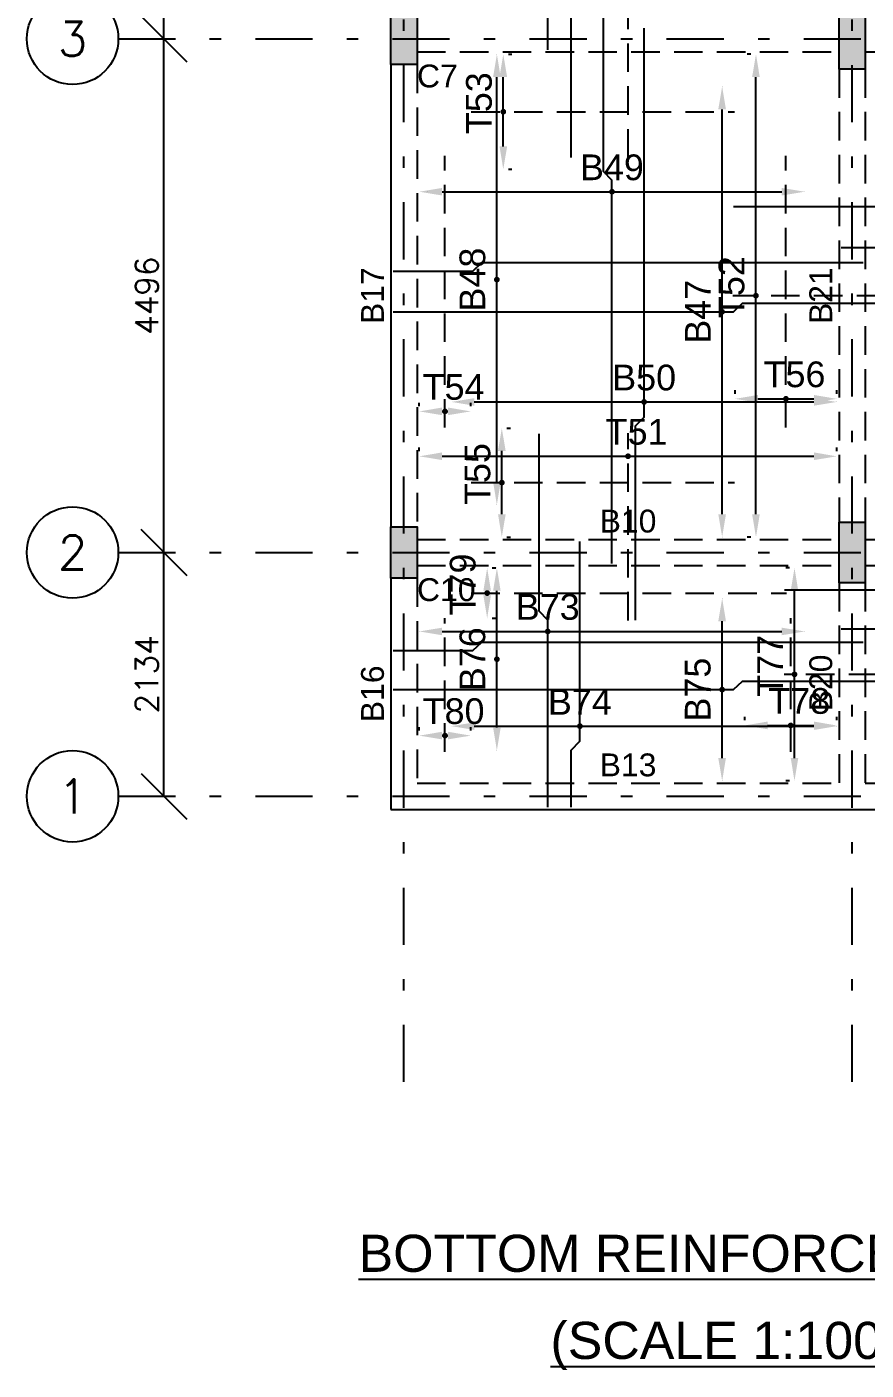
# Model space of a CAD drawing. Header units: inches. Extents: x -3300 to 111336, y -25085 to 3300.
# Drawn here: x -3300 to 4046, y -21711 to -9953 of the extents above; entities that cross this region are included whole.
import ezdxf
from ezdxf.enums import TextEntityAlignment as Align

# ---------------------------------------------------------------- set-up
doc = ezdxf.new("R2010")
doc.units = ezdxf.units.IN
doc.header["$LTSCALE"] = 1000
doc.header["$MEASUREMENT"] = 0
doc.linetypes.add('SCCenter', pattern=[1.2, 0.5, -0.3, 0.1, -0.3])
doc.linetypes.add('SCHidden', pattern=[0.375, 0.25, -0.125])
for name, color, linetype in [('Beam', 3, 'Continuous'), ('Beam Nos', 7, 'Continuous'), ('Column', 2, 'Continuous'), ('Column Nos', 7, 'Continuous'), ('Dimension', 31, 'Continuous'), ('Grid Line', 8, 'Continuous'), ('Label', 4, 'Continuous'), ('Reinforcement', 4, 'Continuous')]:
    doc.layers.add(name, color=color, linetype=linetype)
doc.styles.add('SC-BBS1', font='SansSerif')
doc.styles.add('SC-BBS2', font='SansSerif')
doc.styles.get("Standard").update_dxf_attribs({"font": 'txt.shx'})
doc.dimstyles.new('SCBBSDimStyl', dxfattribs={"dimtxt": 225, "dimasz": 200, "dimexe": 75, "dimexo": 75, "dimgap": 100, "dimtad": 1, "dimjust": 3, "dimtoh": 1, "dimdec": 0, "dimzin": 0, "dimdsep": 46, "dimtxsty": 'SC-BBS1', "dimcen": 0.09, "dimclrd": 8, "dimclre": 8, "dimclrt": 31, "dimadec": 0, "dimazin": 0, "dimtfac": 1, "dimtdec": 0, "dimtix": 1, "dimtofl": 0, "dimtmove": 0, "dimatfit": 3, "dimfxl": 1, "dimtolj": 1, "dimtzin": 0, "dimarcsym": 0})
doc.dimstyles.new('SCGridlineDim', dxfattribs={"dimtxt": 200, "dimasz": 0.18, "dimexe": 75, "dimexo": 75, "dimgap": 50, "dimtad": 1, "dimtoh": 1, "dimdec": 0, "dimzin": 0, "dimdsep": 46, "dimtxsty": 'Standard', "dimtsz": 200, "dimcen": 0.09, "dimclrd": 8, "dimclre": 8, "dimclrt": 31, "dimadec": 0, "dimazin": 0, "dimtfac": 1, "dimtdec": 0, "dimtix": 1, "dimtofl": 0, "dimtmove": 0, "dimatfit": 3, "dimfxl": 1, "dimtolj": 1, "dimtzin": 0, "dimarcsym": 0})

# ---------------------------------------------------------------- blocks, each defined once
blk = doc.blocks.new('*D0')
at = {"color": 8, "linetype": 'ByBlock', "lineweight": -2}
for p, q in [((-1900, -14754), (-2300, -14354)), ((-2100, -14554), (-2100, -14554)), ((-2100, -16688), (-2100, -14554)), ((-2300, -16488), (-1900, -16888)), ((-2100, -16688), (-2100, -16688))]:
    blk.add_line(p, q, dxfattribs=at)
at = {"layer": 'Defpoints', "color": 8}
for p in [(-2100, -14554), (-2100, -16688), (-2100, -16688)]:
    blk.add_point(p, dxfattribs=at)
at = {"color": 31, "insert": (-2250, -15621), "char_height": 200, "attachment_point": 5, "rotation": 90}
blk.add_mtext('\\A1;2134', dxfattribs=at)
blk = doc.blocks.new('*D1')
at = {"color": 8, "linetype": 'ByBlock', "lineweight": -2}
for p, q in [((-1900, -10258), (-2300, -9858)), ((-2100, -10058), (-2100, -10058)), ((-2100, -14554), (-2100, -10058)), ((-2300, -14354), (-1900, -14754)), ((-2100, -14554), (-2100, -14554))]:
    blk.add_line(p, q, dxfattribs=at)
at = {"layer": 'Defpoints', "color": 8}
for p in [(-2100, -10058), (-2100, -14554), (-2100, -14554)]:
    blk.add_point(p, dxfattribs=at)
at = {"color": 31, "insert": (-2250, -12306), "char_height": 200, "attachment_point": 5, "rotation": 90}
blk.add_mtext('\\A1;4496', dxfattribs=at)
blk = doc.blocks.new('*D2')
at = {"color": 8, "linetype": 'ByBlock', "lineweight": -2}
for p, q in [((-1900, -5191), (-2300, -4791)), ((-2100, -4991), (-2100, -4991)), ((-2100, -10058), (-2100, -4991)), ((-2300, -9858), (-1900, -10258)), ((-2100, -10058), (-2100, -10058))]:
    blk.add_line(p, q, dxfattribs=at)
at = {"layer": 'Defpoints', "color": 8}
for p in [(-2100, -4991), (-2100, -10058), (-2100, -10058)]:
    blk.add_point(p, dxfattribs=at)
at = {"color": 31, "insert": (-2250, -7524.5), "char_height": 200, "attachment_point": 5, "rotation": 90}
blk.add_mtext('\\A1;5067', dxfattribs=at)
blk = doc.blocks.new('*D31')
at = {"color": 8, "linetype": 'ByBlock', "lineweight": -2}
for p, q in [((2786, -10475), (2786, -10475)), ((2786, -14219), (2786, -10675)), ((2786, -14419), (2786, -14419))]:
    blk.add_line(p, q, dxfattribs=at)
at = {"color": 8}
for points in [[(2786, -10475), (2819, -10675), (2752, -10675)], [(2786, -14419), (2752, -14219), (2819, -14219)]]:
    blk.add_solid(points, dxfattribs=at)
at = {"layer": 'Defpoints', "color": 31}
for p in [(2786, -10475), (2786, -14419), (2786, -14419)]:
    blk.add_point(p, dxfattribs=at)
at = {"color": 31, "insert": (2573, -12447), "char_height": 225, "attachment_point": 5, "rotation": 90, "style": 'SC-BBS1'}
blk.add_mtext('\\A1;B47', dxfattribs=at)
blk = doc.blocks.new('*D32')
at = {"color": 8, "linetype": 'ByBlock', "lineweight": -2}
for p, q in [((814, -10193), (814, -10193)), ((814, -13937), (814, -10393)), ((814, -14137), (814, -14137))]:
    blk.add_line(p, q, dxfattribs=at)
at = {"color": 8}
for points in [[(814, -10193), (847, -10393), (781, -10393)], [(814, -14137), (781, -13937), (847, -13937)]]:
    blk.add_solid(points, dxfattribs=at)
at = {"layer": 'Defpoints', "color": 31}
for p in [(814, -10193), (814, -14137), (814, -14137)]:
    blk.add_point(p, dxfattribs=at)
at = {"color": 31, "insert": (601, -12165), "char_height": 225, "attachment_point": 5, "rotation": 90, "style": 'SC-BBS1'}
blk.add_mtext('\\A1;B48', dxfattribs=at)
blk = doc.blocks.new('*D33')
at = {"color": 8, "linetype": 'ByBlock', "lineweight": -2}
for p, q in [((210, -11396), (210, -11396)), ((335, -11396), (3308, -11396)), ((3508, -11396), (3508, -11396))]:
    blk.add_line(p, q, dxfattribs=at)
at = {"color": 8}
for points in [[(135, -11396), (335, -11363), (335, -11429)], [(3508, -11396), (3308, -11429), (3308, -11363)]]:
    blk.add_solid(points, dxfattribs=at)
at = {"layer": 'Defpoints', "color": 31}
for p in [(135, -11396), (135, -11396), (3508, -11396)]:
    blk.add_point(p, dxfattribs=at)
at = {"color": 31, "insert": (1821, -11184), "char_height": 225, "attachment_point": 5, "style": 'SC-BBS1'}
blk.add_mtext('\\A1;B49', dxfattribs=at)
blk = doc.blocks.new('*D34')
at = {"color": 8, "linetype": 'ByBlock', "lineweight": -2}
for p, q in [((491, -13236), (491, -13236)), ((616, -13236), (3589, -13236)), ((3789, -13236), (3789, -13236))]:
    blk.add_line(p, q, dxfattribs=at)
at = {"color": 8}
for points in [[(416, -13236), (616, -13203), (616, -13269)], [(3789, -13236), (3589, -13269), (3589, -13203)]]:
    blk.add_solid(points, dxfattribs=at)
at = {"layer": 'Defpoints', "color": 31}
for p in [(416, -13236), (416, -13236), (3789, -13236)]:
    blk.add_point(p, dxfattribs=at)
at = {"color": 31, "insert": (2103, -13024), "char_height": 225, "attachment_point": 5, "style": 'SC-BBS1'}
blk.add_mtext('\\A1;B50', dxfattribs=at)
blk = doc.blocks.new('*D43')
at = {"color": 8, "linetype": 'ByBlock', "lineweight": -2}
for p, q in [((135, -15245), (135, -15245)), ((335, -15245), (3308, -15245)), ((3508, -15245), (3508, -15245))]:
    blk.add_line(p, q, dxfattribs=at)
at = {"color": 8}
for points in [[(135, -15245), (335, -15212), (335, -15278)], [(3508, -15245), (3308, -15278), (3308, -15212)]]:
    blk.add_solid(points, dxfattribs=at)
at = {"layer": 'Defpoints', "color": 31}
for p in [(135, -15245), (135, -15245), (3508, -15245)]:
    blk.add_point(p, dxfattribs=at)
at = {"color": 31, "insert": (1259, -15032), "char_height": 225, "attachment_point": 5, "style": 'SC-BBS1'}
blk.add_mtext('\\A1;B73', dxfattribs=at)
blk = doc.blocks.new('*D44')
at = {"color": 8, "linetype": 'ByBlock', "lineweight": -2}
for p, q in [((491, -16074), (491, -16074)), ((616, -16074), (3589, -16074)), ((3789, -16074), (3789, -16074))]:
    blk.add_line(p, q, dxfattribs=at)
at = {"color": 8}
for points in [[(416, -16074), (616, -16041), (616, -16107)], [(3789, -16074), (3589, -16107), (3589, -16041)]]:
    blk.add_solid(points, dxfattribs=at)
at = {"layer": 'Defpoints', "color": 31}
for p in [(416, -16074), (416, -16074), (3789, -16074)]:
    blk.add_point(p, dxfattribs=at)
at = {"color": 31, "insert": (1540, -15862), "char_height": 225, "attachment_point": 5, "style": 'SC-BBS1'}
blk.add_mtext('\\A1;B74', dxfattribs=at)
blk = doc.blocks.new('*D45')
at = {"color": 8, "linetype": 'ByBlock', "lineweight": -2}
for p, q in [((2786, -14955), (2786, -14955)), ((2786, -16353), (2786, -15155)), ((2786, -16553), (2786, -16553))]:
    blk.add_line(p, q, dxfattribs=at)
at = {"color": 8}
for points in [[(2786, -14955), (2819, -15155), (2752, -15155)], [(2786, -16553), (2752, -16353), (2819, -16353)]]:
    blk.add_solid(points, dxfattribs=at)
at = {"layer": 'Defpoints', "color": 31}
for p in [(2786, -14955), (2786, -16553), (2786, -16553)]:
    blk.add_point(p, dxfattribs=at)
at = {"color": 31, "insert": (2573, -15754), "char_height": 225, "attachment_point": 5, "rotation": 90, "style": 'SC-BBS1'}
blk.add_mtext('\\A1;B75', dxfattribs=at)
blk = doc.blocks.new('*D46')
at = {"color": 8, "linetype": 'ByBlock', "lineweight": -2}
for p, q in [((814, -14689), (814, -14689)), ((814, -16087), (814, -14889)), ((814, -16287), (814, -16287))]:
    blk.add_line(p, q, dxfattribs=at)
at = {"color": 8}
for points in [[(814, -14689), (847, -14889), (781, -14889)], [(814, -16287), (781, -16087), (847, -16087)]]:
    blk.add_solid(points, dxfattribs=at)
at = {"layer": 'Defpoints', "color": 31}
for p in [(814, -14689), (814, -16287), (814, -16287)]:
    blk.add_point(p, dxfattribs=at)
at = {"color": 31, "insert": (601, -15488), "char_height": 225, "attachment_point": 5, "rotation": 90, "style": 'SC-BBS1'}
blk.add_mtext('\\A1;B76', dxfattribs=at)
blk = doc.blocks.new('*D63')
at = {"color": 8, "linetype": 'ByBlock', "lineweight": -2}
for p, q in [((135, -13666), (135, -13636)), ((3789, -13666), (3789, -13636)), ((335, -13712), (3589, -13712))]:
    blk.add_line(p, q, dxfattribs=at)
at = {"color": 8}
for points in [[(135, -13712), (335, -13678), (335, -13745)], [(3789, -13712), (3589, -13745), (3589, -13678)]]:
    blk.add_solid(points, dxfattribs=at)
at = {"layer": 'Defpoints', "color": 31}
for p in [(135, -13712), (135, -13742), (3789, -13742)]:
    blk.add_point(p, dxfattribs=at)
at = {"color": 31, "insert": (2037, -13499), "char_height": 225, "attachment_point": 5, "style": 'SC-BBS1'}
blk.add_mtext('\\A1;T51', dxfattribs=at)
blk = doc.blocks.new('*D64')
at = {"color": 8, "linetype": 'ByBlock', "lineweight": -2}
for p, q in [((3036, -10193), (3006, -10193)), ((3082, -14219), (3082, -10393)), ((3036, -14419), (3006, -14419))]:
    blk.add_line(p, q, dxfattribs=at)
at = {"color": 8}
for points in [[(3082, -10193), (3115, -10393), (3048, -10393)], [(3082, -14419), (3048, -14219), (3115, -14219)]]:
    blk.add_solid(points, dxfattribs=at)
at = {"layer": 'Defpoints', "color": 31}
for p in [(3112, -10193), (3082, -14419), (3112, -14419)]:
    blk.add_point(p, dxfattribs=at)
at = {"color": 31, "insert": (2869, -12231), "char_height": 225, "attachment_point": 5, "rotation": 90, "style": 'SC-BBS1'}
blk.add_mtext('\\A1;T52', dxfattribs=at)
blk = doc.blocks.new('*D68')
at = {"color": 8, "linetype": 'ByBlock', "lineweight": -2}
for p, q in [((3374, -14689), (3344, -14689)), ((3419, -16353), (3419, -14889)), ((3374, -16553), (3344, -16553))]:
    blk.add_line(p, q, dxfattribs=at)
at = {"color": 8}
for points in [[(3419, -14689), (3452, -14889), (3386, -14889)], [(3419, -16553), (3386, -16353), (3452, -16353)]]:
    blk.add_solid(points, dxfattribs=at)
at = {"layer": 'Defpoints', "color": 31}
for p in [(3449, -14689), (3419, -16553), (3449, -16553)]:
    blk.add_point(p, dxfattribs=at)
at = {"color": 31, "insert": (3206, -15546), "char_height": 225, "attachment_point": 5, "rotation": 90, "style": 'SC-BBS1'}
blk.add_mtext('\\A1;T77', dxfattribs=at)
blk = doc.blocks.new('*D84')
at = {"color": 8, "linetype": 'ByBlock', "lineweight": -2}
for p, q in [((915, -10193), (945, -10193)), ((870, -10999), (870, -10393)), ((915, -11199), (945, -11199))]:
    blk.add_line(p, q, dxfattribs=at)
at = {"color": 8}
for points in [[(870, -10193), (904, -10393), (837, -10393)], [(870, -11199), (837, -10999), (904, -10999)]]:
    blk.add_solid(points, dxfattribs=at)
at = {"layer": 'Defpoints', "color": 31}
for p in [(840, -10193), (840, -11199), (870, -11199)]:
    blk.add_point(p, dxfattribs=at)
at = {"color": 31, "insert": (658, -10621), "char_height": 225, "attachment_point": 5, "rotation": 90, "style": 'SC-BBS1'}
blk.add_mtext('\\A1;T53', dxfattribs=at)
blk = doc.blocks.new('*D85')
at = {"color": 8, "linetype": 'ByBlock', "lineweight": -2}
for p, q in [((135, -13274), (135, -13244)), ((585, -13274), (585, -13244)), ((335, -13319), (385, -13319))]:
    blk.add_line(p, q, dxfattribs=at)
at = {"color": 8}
for points in [[(135, -13319), (335, -13285), (335, -13352)], [(585, -13319), (385, -13352), (385, -13285)]]:
    blk.add_solid(points, dxfattribs=at)
at = {"layer": 'Defpoints', "color": 31}
for p in [(135, -13319), (135, -13349), (585, -13349)]:
    blk.add_point(p, dxfattribs=at)
at = {"color": 31, "insert": (435, -13106), "char_height": 225, "attachment_point": 5, "style": 'SC-BBS1'}
blk.add_mtext('\\A1;T54', dxfattribs=at)
blk = doc.blocks.new('*D86')
at = {"color": 8, "linetype": 'ByBlock', "lineweight": -2}
for p, q in [((902, -13465), (932, -13465)), ((857, -14219), (857, -13665)), ((902, -14419), (932, -14419))]:
    blk.add_line(p, q, dxfattribs=at)
at = {"color": 8}
for points in [[(857, -13465), (891, -13665), (824, -13665)], [(857, -14419), (824, -14219), (891, -14219)]]:
    blk.add_solid(points, dxfattribs=at)
at = {"layer": 'Defpoints', "color": 31}
for p in [(827, -13465), (827, -14419), (857, -14419)]:
    blk.add_point(p, dxfattribs=at)
at = {"color": 31, "insert": (645, -13867), "char_height": 225, "attachment_point": 5, "rotation": 90, "style": 'SC-BBS1'}
blk.add_mtext('\\A1;T55', dxfattribs=at)
blk = doc.blocks.new('*D87')
at = {"color": 8, "linetype": 'ByBlock', "lineweight": -2}
for p, q in [((2899, -13164), (2899, -13134)), ((3789, -13164), (3789, -13134)), ((3099, -13209), (3589, -13209))]:
    blk.add_line(p, q, dxfattribs=at)
at = {"color": 8}
for points in [[(2899, -13209), (3099, -13175), (3099, -13242)], [(3789, -13209), (3589, -13242), (3589, -13175)]]:
    blk.add_solid(points, dxfattribs=at)
at = {"layer": 'Defpoints', "color": 31}
for p in [(2899, -13209), (2899, -13239), (3789, -13239)]:
    blk.add_point(p, dxfattribs=at)
at = {"color": 31, "insert": (3419, -12996), "char_height": 225, "attachment_point": 5, "style": 'SC-BBS1'}
blk.add_mtext('\\A1;T56', dxfattribs=at)
blk = doc.blocks.new('*D93')
at = {"color": 8, "linetype": 'ByBlock', "lineweight": -2}
for p, q in [((2983, -16023), (2983, -15993)), ((3183, -16068), (3589, -16068)), ((3789, -16023), (3789, -15993))]:
    blk.add_line(p, q, dxfattribs=at)
at = {"color": 8}
for points in [[(2983, -16068), (3183, -16034), (3183, -16101)], [(3789, -16068), (3589, -16101), (3589, -16034)]]:
    blk.add_solid(points, dxfattribs=at)
at = {"layer": 'Defpoints', "color": 31}
for p in [(2983, -16068), (2983, -16098), (3789, -16098)]:
    blk.add_point(p, dxfattribs=at)
at = {"color": 31, "insert": (3461, -15855), "char_height": 225, "attachment_point": 5, "style": 'SC-BBS1'}
blk.add_mtext('\\A1;T78', dxfattribs=at)
blk = doc.blocks.new('*D94')
at = {"color": 8, "linetype": 'ByBlock', "lineweight": -2}
for p, q in [((774, -14689), (804, -14689)), ((729, -14929), (729, -14889)), ((774, -15129), (804, -15129))]:
    blk.add_line(p, q, dxfattribs=at)
at = {"color": 8}
for points in [[(729, -14689), (762, -14889), (696, -14889)], [(729, -15129), (696, -14929), (762, -14929)]]:
    blk.add_solid(points, dxfattribs=at)
at = {"layer": 'Defpoints', "color": 31}
for p in [(699, -14689), (699, -15129), (729, -15129)]:
    blk.add_point(p, dxfattribs=at)
at = {"color": 31, "insert": (516, -14834), "char_height": 225, "attachment_point": 5, "rotation": 90, "style": 'SC-BBS1'}
blk.add_mtext('\\A1;T79', dxfattribs=at)
blk = doc.blocks.new('*D95')
at = {"color": 8, "linetype": 'ByBlock', "lineweight": -2}
for p, q in [((135, -16112), (135, -16082)), ((585, -16112), (585, -16082)), ((335, -16157), (385, -16157))]:
    blk.add_line(p, q, dxfattribs=at)
at = {"color": 8}
for points in [[(135, -16157), (335, -16123), (335, -16190)], [(585, -16157), (385, -16190), (385, -16123)]]:
    blk.add_solid(points, dxfattribs=at)
at = {"layer": 'Defpoints', "color": 31}
for p in [(135, -16157), (135, -16187), (585, -16187)]:
    blk.add_point(p, dxfattribs=at)
at = {"color": 31, "insert": (435, -15944), "char_height": 225, "attachment_point": 5, "style": 'SC-BBS1'}
blk.add_mtext('\\A1;T80', dxfattribs=at)

msp = doc.modelspace()

# ---------------------------------------------------------------- hatches: boundary and pattern name
at = {"layer": 'Column'}
for points in [[(115, -10283), (-115, -10283), (-115, -9833), (115, -9833)], [(4039, -10323), (3809, -10323), (3809, -9793), (4039, -9793)], [(115, -14779), (-115, -14779), (-115, -14329), (115, -14329)], [(4039, -14819), (3809, -14819), (3809, -14289), (4039, -14289)]]:
    msp.add_hatch(color=256, dxfattribs=at).paths.add_polyline_path(points, flags=0)

# ---------------------------------------------------------------- linework, layer by layer
at = {"layer": 'Beam', "linetype": 'SCHidden'}
for p, q in [((115, -10173), (3809, -10173)), ((4039, -10173), (7734, -10173)), ((115, -10283), (115, -14329)), ((3809, -10323), (3809, -14289)), ((4039, -10323), (4039, -14289)), ((115, -14439), (3809, -14439)), ((4039, -14439), (7734, -14439)), ((115, -14669), (3809, -14669)), ((4039, -14669), (7734, -14669)), ((115, -14779), (115, -16573)), ((3809, -14819), (3809, -16573)), ((4039, -14819), (4039, -16573)), ((115, -16573), (3809, -16573)), ((4039, -16573), (7734, -16573))]:
    msp.add_line(p, q, dxfattribs=at)
at = {"layer": 'Beam'}
for p, q in [((-115, -10283), (-115, -14329)), ((-115, -14779), (-115, -16803)), ((-115, -16803), (4039, -16803)), ((3981.5, -16803), (7964, -16803))]:
    msp.add_line(p, q, dxfattribs=at)
at = {"layer": 'Column'}
for points in [[(115, -10283), (-115, -10283), (-115, -9833), (115, -9833)], [(4039, -10323), (3809, -10323), (3809, -9793), (4039, -9793)], [(115, -14779), (-115, -14779), (-115, -14329), (115, -14329)], [(4039, -14819), (3809, -14819), (3809, -14289), (4039, -14289)]]:
    msp.add_lwpolyline(points, close=True, dxfattribs=at)
at = {"layer": 'Grid Line', "linetype": 'SCCenter'}
for p, q in [((0, -19188), (0, 2500)), ((3924, -19188), (3924, 2500)), ((-2500, -10058), (11721, -10058)), ((-2500, -14554), (11721, -14554)), ((-2500, -16688), (11721, -16688))]:
    msp.add_line(p, q, dxfattribs=at)
at = {"layer": 'Grid Line'}
for centre in [(-2900, -10058), (-2900, -14554), (-2900, -16688)]:
    msp.add_circle(centre, 400, dxfattribs=at)
at = {"layer": 'Reinforcement', "linetype": 'SCHidden'}
for p, q in [((1962, -11098), (1962, -9013)), ((588.9, -10695.9), (2895, -10695.9)), ((359.9, -13461.1), (359.9, -11081.1)), ((3344, -13461.1), (3344, -11081.1)), ((4964, -12306), (2879, -12306)), ((1962, -15149), (1962, -13509)), ((588.9, -13942.1), (2895, -13942.1)), ((588.9, -14909), (3348.9, -14909)), ((359.9, -16299.1), (359.9, -15129.1)), ((3385.8, -16299.1), (3385.8, -15129.1)), ((4519, -15621), (3329, -15621))]:
    msp.add_line(p, q, dxfattribs=at)
at = {"layer": 'Reinforcement'}
for points in [[(1259.3, -10153), (1259.3, -6329), (1184.3, -6251.9), (1184.3, -3951.9)], [(1465.4, -11097.1), (1465.4, -8797.1), (1540.4, -8720), (1540.4, -4896)], [(1821.5, -14649), (1821.5, -11296), (1746.5, -11218.9), (1746.5, -9018.9)], [(2027.5, -15145.1), (2027.5, -13445.1), (2102.5, -13368), (2102.5, -9963)], [(2884.9, -11526.7), (4884.9, -11526.7), (4962, -11601.7), (7944, -11601.7)], [(3829, -11883.4), (6873, -11883.4), (6950.1, -11808.4), (8250.1, -11808.4)], [(-95.1, -12090.1), (604.9, -12090.1), (682, -12015.1), (4019, -12015.1)], [(-95, -12446.9), (2885.5, -12446.9), (2962.6, -12371.9), (4963.1, -12371.9)], [(1259.3, -16783), (1259.3, -15145), (1184.3, -15067.9), (1184.3, -13514.9)], [(1465.4, -16783.1), (1465.4, -16283.1), (1540.4, -16206), (1540.4, -14459)], [(3332.9, -14880.3), (4932.9, -14880.3), (5010, -14955.3), (7944, -14955.3)], [(3829, -15221.6), (6873, -15221.6), (6950.1, -15146.6), (8250.1, -15146.6)], [(-95.1, -15412.8), (604.9, -15412.8), (682, -15337.8), (4019, -15337.8)], [(-95, -15754.1), (2885.5, -15754.1), (2962.6, -15679.1), (4515.1, -15679.1)]]:
    msp.add_lwpolyline(points, dxfattribs=at)
at = {"layer": 'Reinforcement', "color": 8, "const_width": 25}
for points in [[(857.8, -10695.9, 1), (882.8, -10695.9, 1)], [(1809, -11396, 1), (1834, -11396, 1)], [(801.4, -12165.1, 1), (826.4, -12165.1, 1)], [(3069, -12306, 1), (3094, -12306, 1)], [(2773, -12446.9, 1), (2798, -12446.9, 1)], [(2090, -13236.1, 1), (2115, -13236.1, 1)], [(3331.5, -13208.6, 1), (3356.5, -13208.6, 1)], [(347.4, -13318.7, 1), (372.4, -13318.7, 1)], [(1949.5, -13711.5, 1), (1974.5, -13711.5, 1)], [(844.8, -13942.1, 1), (869.8, -13942.1, 1)], [(716.4, -14909, 1), (741.4, -14909, 1)], [(1246.8, -15245, 1), (1271.8, -15245, 1)], [(801.4, -15487.8, 1), (826.4, -15487.8, 1)], [(3406.5, -15621, 1), (3431.5, -15621, 1)], [(2773, -15754.1, 1), (2798, -15754.1, 1)], [(1527.9, -16074.1, 1), (1552.9, -16074.1, 1)], [(3373.3, -16067.6, 1), (3398.3, -16067.6, 1)], [(347.4, -16156.7, 1), (372.4, -16156.7, 1)]]:
    msp.add_lwpolyline(points, format="xyb", close=True, dxfattribs=at)

# ---------------------------------------------------------------- texts
at = {"layer": 'Beam Nos', "style": 'SC-BBS1'}
for s, p in [('B17', (-115, -12306)), ('B21', (3809, -12306)), ('B20', (3809, -15696)), ('B16', (-115, -15791))]:
    msp.add_text(s, height=200, rotation=90, dxfattribs=at).set_placement(p, align=Align.BOTTOM_CENTER)
for s, p in [('B10', (1962, -14439)), ('B13', (1962, -16573))]:
    msp.add_text(s, height=200, dxfattribs=at).set_placement(p, align=Align.BOTTOM_CENTER)
at = {"layer": 'Column Nos', "style": 'SC-BBS2'}
for s, p in [('C7', (115, -10283)), ('C10', (115, -14779))]:
    msp.add_text(s, height=200, dxfattribs=at).set_placement(p, align=Align.TOP_LEFT)
at = {"layer": 'Grid Line'}
for s, p in [('3', (-2900, -10058)), ('2', (-2900, -14554)), ('1', (-2900, -16688))]:
    msp.add_text(s, height=300, dxfattribs=at).set_placement(p, align=Align.MIDDLE)
at = {"layer": 'Label', "style": 'SC-BBS1'}
for s, p in [('%%UBOTTOM REINFORCEMENT LAYOUT - 8.077 M', (4610.5, -20688)), ('%%u(SCALE 1:100)', (2809.8, -21450.5))]:
    msp.add_text(s, height=325, dxfattribs=at).set_placement(p, align=Align.MIDDLE_CENTER)

# ---------------------------------------------------------------- dimensions: what is measured, and where the dimension line sits
at = {"layer": 'Dimension'}
for base, p1, p2, angle, text, picture, middle in [((813.9, -10193), (813.9, -14137.3), (813.9, -10193), 90, 'B48', '*D32', (813.9, -12165.1)), ((870.3, -10193), (840.3, -11198.9), (840.3, -10193), 90, 'T53', '*D84', (870.3, -10620.9)), ((3081.5, -10193), (3111.5, -14419), (3111.5, -10193), 90, 'T52', '*D64', (3081.5, -12231)), ((2785.5, -10474.7), (2785.5, -14419), (2785.5, -10474.7), 90, 'B47', '*D31', (2785.5, -12446.9)), ((3507.9, -11396), (135, -11396), (3507.9, -11396), 0, 'B49', '*D33', (1821.5, -11396)), ((3789, -13236.1), (416.1, -13236.1), (3789, -13236.1), 0, 'B50', '*D34', (2102.5, -13236.1)), ((3789, -13208.6), (2899, -13238.6), (3789, -13238.6), 0, 'T56', '*D87', (3419, -13208.6)), ((584.9, -13318.7), (135, -13348.7), (584.9, -13348.7), 0, 'T54', '*D85', (434.9, -13318.7)), ((3789, -13711.5), (135, -13741.5), (3789, -13741.5), 0, 'T51', '*D63', (2037, -13711.5)), ((857.3, -13465.1), (827.3, -14419), (827.3, -13465.1), 90, 'T55', '*D86', (857.3, -13867.1)), ((728.9, -14689), (698.9, -15129), (698.9, -14689), 90, 'T79', '*D94', (728.9, -14834)), ((813.9, -14689), (813.9, -16286.7), (813.9, -14689), 90, 'B76', '*D46', (813.9, -15487.8)), ((3419, -14689), (3449, -16553), (3449, -14689), 90, 'T77', '*D68', (3419, -15546)), ((3507.9, -15245), (135, -15245), (3507.9, -15245), 0, 'B73', '*D43', (1259.3, -15245)), ((2785.5, -14955.3), (2785.5, -16553), (2785.5, -14955.3), 90, 'B75', '*D45', (2785.5, -15754.1)), ((3789, -16074.1), (416.1, -16074.1), (3789, -16074.1), 0, 'B74', '*D44', (1540.4, -16074.1)), ((3789, -16067.6), (2982.6, -16097.6), (3789, -16097.6), 0, 'T78', '*D93', (3460.8, -16067.6)), ((584.9, -16156.7), (135, -16186.7), (584.9, -16186.7), 0, 'T80', '*D95', (434.9, -16156.7))]:
    dim = msp.add_linear_dim(base=base, p1=p1, p2=p2, angle=angle, text=text, dimstyle='SCBBSDimStyl', override={"dimjust": 0}, dxfattribs=at)
    dim.commit()
    dim.dimension.update_dxf_attribs({"geometry": picture, "text_midpoint": middle, "dimtype": 129})
at = {"layer": 'Grid Line'}
for p1, p2, text, picture, middle in [((-2100, -10058), (-2100, -4991), '5067', '*D2', (-2100, -7524.5)), ((-2100, -14554), (-2100, -10058), '4496', '*D1', (-2100, -12306)), ((-2100, -16688), (-2100, -14554), '2134', '*D0', (-2100, -15621))]:
    dim = msp.add_aligned_dim(p1=p1, p2=p2, distance=0, text=text, dimstyle='SCGridlineDim', dxfattribs=at)
    dim.commit()
    dim.dimension.update_dxf_attribs({"geometry": picture, "text_midpoint": middle})

doc.saveas('drawing.dxf')
